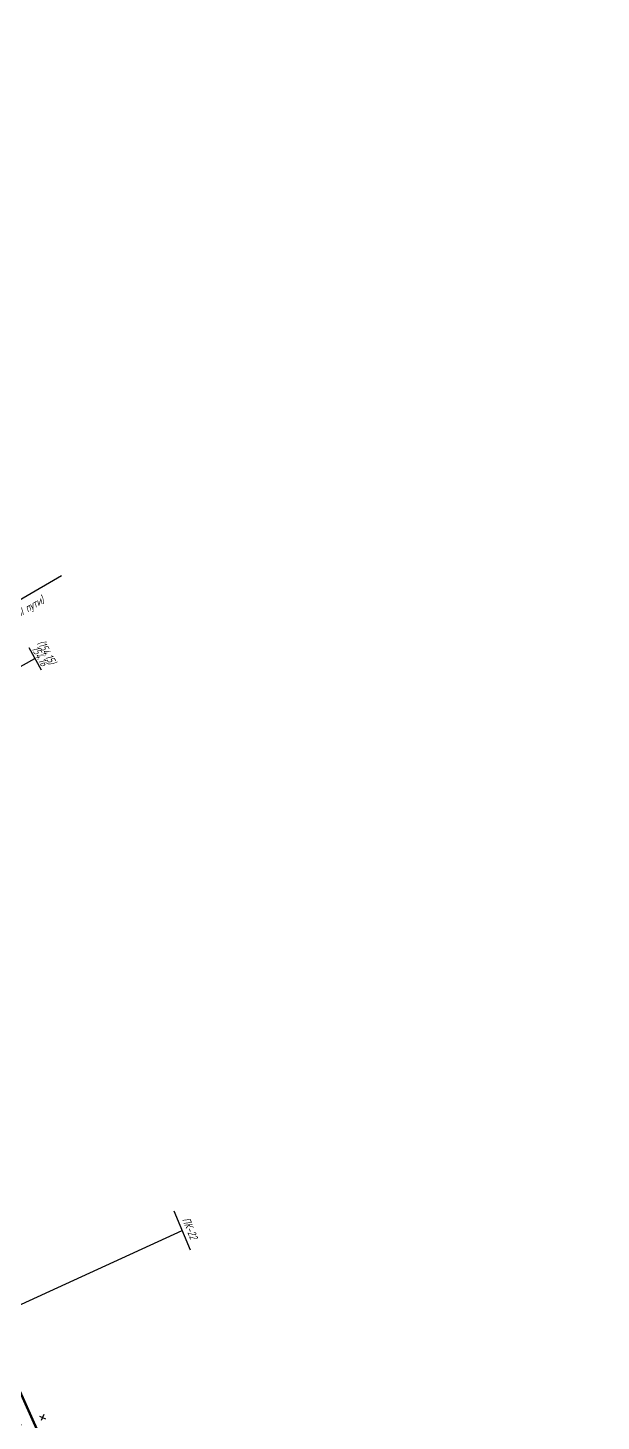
# Model space of a CAD drawing. Extents: x 8811 to 10286, y 10382 to 14118.
# Drawn here: x 9626 to 9715.5, y 12195.1 to 12412.6 of the extents above; entities that cross this region are included whole.
import ezdxf
from ezdxf.enums import TextEntityAlignment as Align

# ---------------------------------------------------------------- set-up
doc = ezdxf.new("R2010")
doc.units = 0
doc.layers.add('IV.Ось трассы', color=7, linetype='Continuous')
doc.layers.add('маскировка', color=7, linetype='Continuous')
for name, color, linetype, lineweight in [('кресты', 1, 'Continuous', 30), ('Пассажирская платформа II.Начало-конец платформ', 1, 'Continuous', 30), ('Уклоноуказатели по станции', 1, 'Continuous', 35)]:
    doc.layers.add(name, color=color, linetype=linetype, lineweight=lineweight)
doc.styles.add('спдс_сжатие09', font='SPDS.shx', dxfattribs={"width": 0.9, "oblique": 15, "height": 1.25})

msp = doc.modelspace()

# ---------------------------------------------------------------- linework, layer by layer
at = {"layer": 'кресты', "color": 5, "lineweight": 30}
for p, q in [((9628.52, 12196.11), (9628.12, 12195.19)), ((9628.52, 12196.11), (9628.12, 12195.19)), ((9627.86, 12195.85), (9628.78, 12195.45)), ((9627.86, 12195.85), (9628.78, 12195.45))]:
    msp.add_line(p, q, dxfattribs=at)

# ---------------------------------------------------------------- wipeouts: each hides what was drawn before it
at = {"color": 5}
for points in [[(9626.17, 12316.18), (9628.72, 12317.5), (9630.97, 12313.31), (9628.3, 12312.31)], [(9649.83, 12226.8), (9649.66, 12227.18), (9651.37, 12227.4), (9653.07, 12223.05), (9651.46, 12222.81)]]:
    msp.add_wipeout(points, dxfattribs=at).dxf.layer = 'маскировка'

# ---------------------------------------------------------------- next in the draw order: hatches: boundary and pattern name
at = {"layer": 'маскировка'}
h = msp.add_hatch(dxfattribs=at)
h.set_pattern_fill('ANSI31', color=5, angle=295)
edge = h.paths.add_edge_path()
edge.add_line((9575.78, 12294.77), (9569.78, 12291.21))
edge.add_arc((9047.14, 11992.54), 601.96, 25.50925, 29.74678, ccw=False)
edge.add_line((9590.42, 12251.78), (9606.95, 12215.3))
edge.add_line((9606.95, 12215.3), (9684.81, 12041.06))
edge.add_line((9684.81, 12041.06), (9692.12, 12044.32))
edge.add_line((9692.12, 12044.32), (9615.63, 12215.49))
edge.add_line((9615.63, 12215.49), (9607.41, 12233.71))
edge.add_arc((8879.95, 11905.62), 798.02, 24.27578, 24.99198)
edge.add_arc((9061.4, 11989.74), 598.02, 25.0319, 30.66803)
edge = h.paths.add_edge_path()
edge.add_line((9677.25, 12037.7), (9670.56, 12034.72))
edge.add_line((9670.56, 12034.72), (9569.26, 12255.03))
edge.add_line((9569.26, 12255.03), (9565.27, 12263.7))
edge.add_arc((5202.06, 10259.26), 4801.6, 24.67383, 24.79319)
edge.add_arc((8106.82, 11601.03), 1601.92, 24.79319, 25.15129)
edge.add_arc((8686.14, 11873.03), 961.92, 25.15129, 25.30287)
edge.add_line((9555.78, 12284.16), (9561.33, 12287.22))
edge.add_arc((9037.58, 11998.61), 598, 26.60362, 28.85706, ccw=False)
edge.add_arc((8960.83, 11960.43), 683.72, 25.74813, 26.58369, ccw=False)
edge.add_arc((8713.77, 11841.28), 958.01, 25.74623, 25.74813, ccw=False)
edge.add_line((9576.68, 12257.42), (9593.59, 12221.25))
edge.add_line((9593.59, 12221.25), (9645.11, 12109.21))
edge.add_line((9645.11, 12109.21), (9653.45, 12091.04))
edge.add_arc((6625.63, 10701.85), 3331.29, 24.47409, 24.64598, ccw=False)
edge.add_arc((7383.85, 11047.44), 2498.03, 23.88448, 24.46455, ccw=False)
edge.add_arc((6621.63, 10710.52), 3331.4, 23.47723, 23.87493, ccw=False)

# ---------------------------------------------------------------- next in the draw order: linework, layer by layer
at = {"color": 5, "lineweight": 30}
for p, q in [((9648.82, 12227.94, -141.19), (9651.34, 12221.83, -141.19)), ((9593.07, 12198.64), (9650.08, 12224.88))]:
    msp.add_line(p, q, dxfattribs=at)
at = {"layer": 'IV.Ось трассы', "color": 5, "lineweight": 70, "flags": 128}
msp.add_lwpolyline([(9715.46, 11996.79), (9613.31, 12225.4, 0.001042), (9609.21, 12234.52, 0.003125), (9605.04, 12243.61, 0.025824), (9575.98, 12298.3, 0.003125), (9570.78, 12306.84, 0.001042), (9565.5, 12315.34), (9522.17, 12384.95, -0.000391), (9518.21, 12391.32, -0.001172), (9514.27, 12397.7, -0.001953), (9510.37, 12404.11, -0.002734), (9506.53, 12410.55, -0.016344), (9487.75, 12444.98, -0.002734)], format="xyb", dxfattribs=at)
at = {"layer": 'Пассажирская платформа II.Начало-конец платформ', "color": 5, "lineweight": 30, "flags": 128}
msp.add_lwpolyline([(9631.26, 12327.1), (9575.78, 12294.77)], dxfattribs=at)
at = {"layer": 'Уклоноуказатели по станции', "color": 5, "lineweight": 30}
for p, q in [((9626.17, 12315.9), (9628.1, 12312.4)), ((9624.07, 12312.46), (9627.13, 12314.15))]:
    msp.add_line(p, q, dxfattribs=at)

# ---------------------------------------------------------------- next in the draw order: texts
at = {"layer": 'Пассажирская платформа II.Начало-конец платформ', "color": 5, "lineweight": 30, "insert": (9615.52, 12316.68), "char_height": 1.25, "width": 19.5264, "attachment_point": 1, "rotation": 30.2568, "style": 'спдс_сжатие09'}
msp.add_mtext('ПК-22+97.30 (по III пути)', dxfattribs=at)
at = {"layer": 'Уклоноуказатели по станции', "color": 5, "lineweight": 30, "style": 'спдс_сжатие09', "oblique": 15, "width": 0.9}
for s, p in [('154.16', (9627.35, 12314.27)), ('(154.15)', (9628.45, 12314.87))]:
    msp.add_text(s, height=1.25, rotation=298.8061, dxfattribs=at).set_placement(p, align=Align.CENTER)
at = {"layer": 'Уклоноуказатели по станции', "color": 5, "lineweight": 30, "extrusion": (0.001317, 0.000416419, 0.999999), "style": 'спдс_сжатие09', "oblique": 15, "width": 0.9}
msp.add_text('ПК-22', height=1.25, rotation=292.2147, dxfattribs=at).set_placement((9650.88, 12225.02, -99.84), align=Align.CENTER)

doc.saveas('drawing.dxf')
